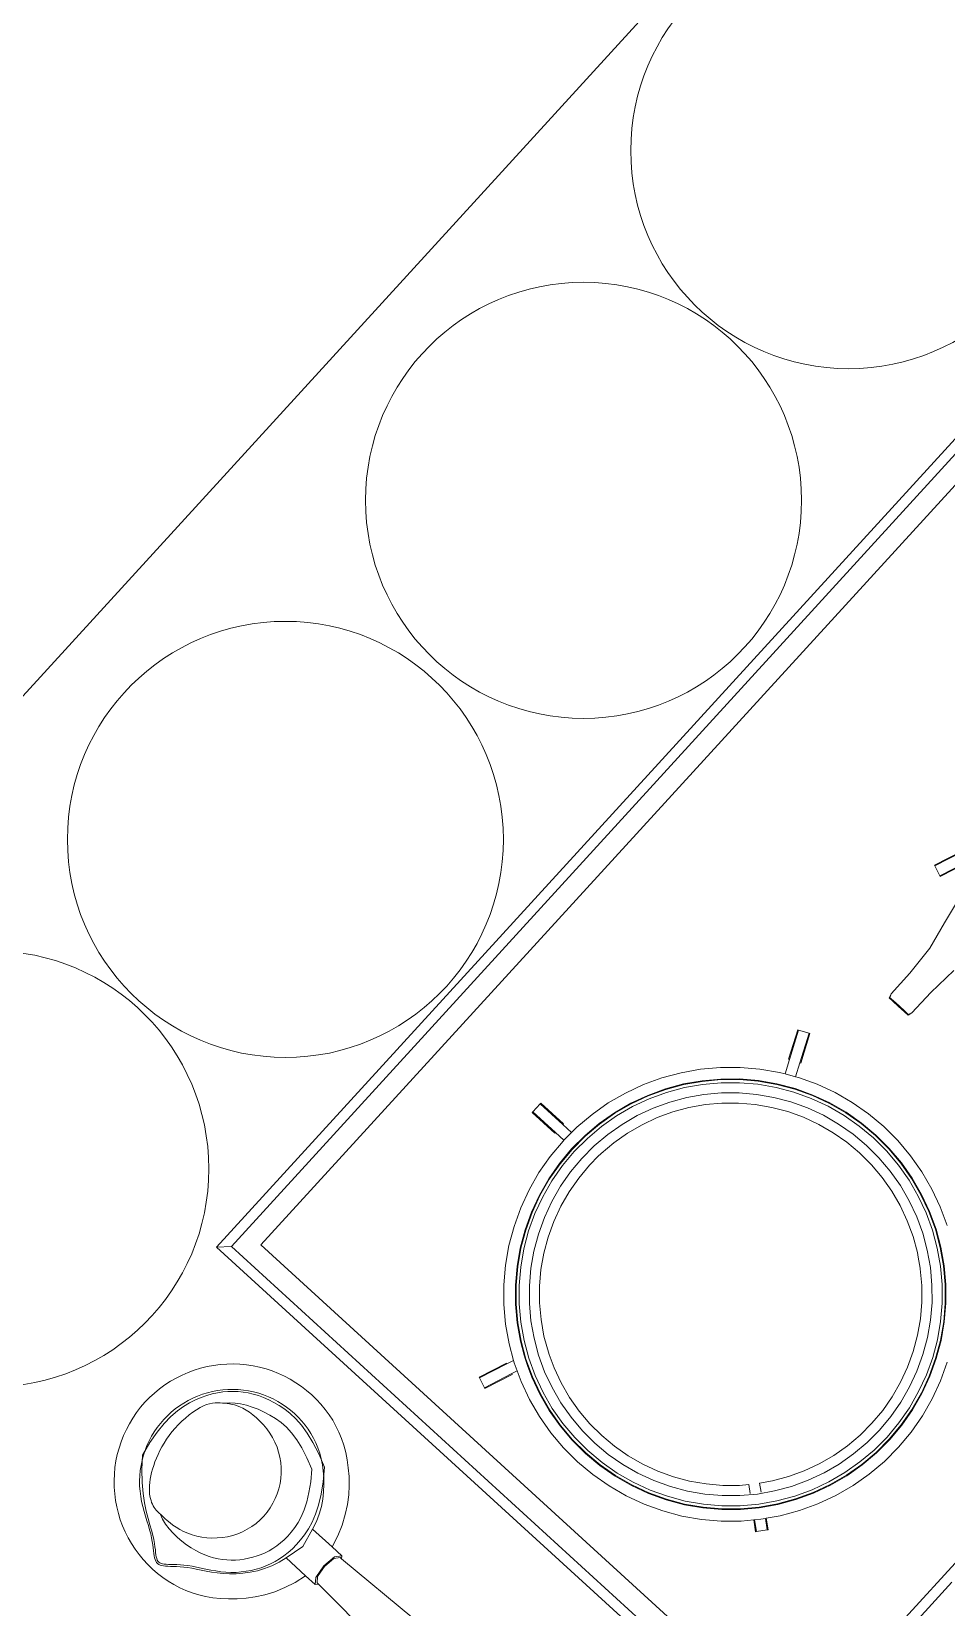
# Model space of a CAD drawing. Header units: metres. Extents: x 750 to 3116, y -341 to 1465.
# Drawn here: x 1589.113 to 1589.602, y 763.517 to 764.359 of the extents above; entities that cross this region are included whole.
import ezdxf

# ---------------------------------------------------------------- set-up
doc = ezdxf.new("R2010")
doc.units = ezdxf.units.M
doc.layers.add('Furniture', color=44, linetype='Continuous', lineweight=5)

# ---------------------------------------------------------------- blocks, each defined once
blk = doc.blocks.new('tea counter')
at = {"layer": 'Furniture'}
for p, q in [((11493481.11722, 4446056.61837), (11493481.24998, 4446056.61837)), ((11493481.24998, 4446056.61837), (11493481.24998, 4446056.20766)), ((11493480.95327, 4446056.6128), (11493481.2331, 4446056.6128)), ((11493481.23322, 4446056.22434), (11493481.2331, 4446056.6128)), ((11493481.24442, 4446056.6128), (11493481.24442, 4446056.21322)), ((11493481.06223, 4446056.54683), (11493481.07272, 4446056.54821)), ((11493481.07272, 4446056.54821), (11493481.08329, 4446056.54868)), ((11493481.08329, 4446056.54868), (11493481.09386, 4446056.54822)), ((11493481.09386, 4446056.54822), (11493481.10435, 4446056.54685)), ((11493481.10435, 4446056.54685), (11493481.11468, 4446056.54456)), ((11493481.03204, 4446056.53729), (11493481.04181, 4446056.54134)), ((11493481.04181, 4446056.54134), (11493481.0519, 4446056.54453)), ((11493481.04393, 4446056.53553), (11493481.05351, 4446056.53855)), ((11493481.0519, 4446056.54453), (11493481.06223, 4446056.54683)), ((11493481.05351, 4446056.53855), (11493481.06331, 4446056.54073)), ((11493481.0536, 4446056.53821), (11493481.06337, 4446056.54039)), ((11493481.05402, 4446056.53663), (11493481.06366, 4446056.53877)), ((11493481.06331, 4446056.54073), (11493481.07326, 4446056.54204)), ((11493481.06337, 4446056.54039), (11493481.07329, 4446056.5417)), ((11493481.06366, 4446056.53877), (11493481.07344, 4446056.54007)), ((11493481.07326, 4446056.54204), (11493481.08329, 4446056.54249)), ((11493481.07329, 4446056.5417), (11493481.08329, 4446056.54214)), ((11493481.07344, 4446056.54007), (11493481.0833, 4446056.5405)), ((11493481.08329, 4446056.54249), (11493481.09333, 4446056.54205)), ((11493481.08329, 4446056.54214), (11493481.0933, 4446056.54171)), ((11493481.0833, 4446056.5405), (11493481.09315, 4446056.54008)), ((11493481.09315, 4446056.54008), (11493481.10294, 4446056.53879)), ((11493481.0933, 4446056.54171), (11493481.10322, 4446056.5404)), ((11493481.09333, 4446056.54205), (11493481.10328, 4446056.54075)), ((11493481.10294, 4446056.53879), (11493481.11257, 4446056.53666)), ((11493481.10322, 4446056.5404), (11493481.11299, 4446056.53824)), ((11493481.10328, 4446056.54075), (11493481.11308, 4446056.53858)), ((11493481.11308, 4446056.53858), (11493481.12266, 4446056.53556)), ((11493481.11468, 4446056.54456), (11493481.12478, 4446056.54138)), ((11493481.12478, 4446056.54138), (11493481.13455, 4446056.53734)), ((11493481.02576, 4446056.52704), (11493481.03466, 4446056.53168)), ((11493481.02593, 4446056.52674), (11493481.03481, 4446056.53136)), ((11493481.03466, 4446056.53168), (11493481.04393, 4446056.53553)), ((11493481.03481, 4446056.53136), (11493481.04405, 4446056.5352)), ((11493481.0355, 4446056.52988), (11493481.04461, 4446056.53366)), ((11493481.04405, 4446056.5352), (11493481.0536, 4446056.53821)), ((11493481.04461, 4446056.53366), (11493481.05402, 4446056.53663)), ((11493481.04648, 4446056.52854), (11493481.05544, 4446056.53137)), ((11493481.05544, 4446056.53137), (11493481.0646, 4446056.53341)), ((11493481.0646, 4446056.53341), (11493481.07392, 4446056.53464)), ((11493481.07392, 4446056.53464), (11493481.0833, 4446056.53505)), ((11493481.0833, 4446056.53505), (11493481.09268, 4446056.53465)), ((11493481.09268, 4446056.53465), (11493481.10199, 4446056.53343)), ((11493481.10199, 4446056.53343), (11493481.11116, 4446056.5314)), ((11493481.11116, 4446056.5314), (11493481.12012, 4446056.52858)), ((11493481.11257, 4446056.53666), (11493481.12198, 4446056.5337)), ((11493481.11299, 4446056.53824), (11493481.12254, 4446056.53524)), ((11493481.12198, 4446056.5337), (11493481.1311, 4446056.52993)), ((11493481.12254, 4446056.53524), (11493481.13179, 4446056.53141)), ((11493481.12266, 4446056.53556), (11493481.13194, 4446056.53173)), ((11493481.13179, 4446056.53141), (11493481.14067, 4446056.52679)), ((11493481.13194, 4446056.53173), (11493481.14085, 4446056.52709)), ((11493481.13455, 4446056.53734), (11493481.14394, 4446056.53246)), ((11493481.14394, 4446056.53246), (11493481.15287, 4446056.52678)), ((11493481.00933, 4446056.51552), (11493481.01729, 4446056.52164)), ((11493481.01729, 4446056.52164), (11493481.02576, 4446056.52704)), ((11493481.01749, 4446056.52136), (11493481.02593, 4446056.52674)), ((11493481.02675, 4446056.52532), (11493481.01843, 4446056.52002)), ((11493481.02675, 4446056.52532), (11493481.0355, 4446056.52988)), ((11493481.02948, 4446056.5206), (11493481.03781, 4446056.52494)), ((11493481.03781, 4446056.52494), (11493481.04648, 4446056.52854)), ((11493481.04011, 4446056.52), (11493481.04835, 4446056.52342)), ((11493481.04835, 4446056.52342), (11493481.05685, 4446056.52611)), ((11493481.05685, 4446056.52611), (11493481.06555, 4446056.52804)), ((11493481.06555, 4446056.52804), (11493481.07439, 4446056.52921)), ((11493481.07439, 4446056.52921), (11493481.0833, 4446056.5296)), ((11493481.0833, 4446056.5296), (11493481.09221, 4446056.52922)), ((11493481.09221, 4446056.52922), (11493481.10105, 4446056.52806)), ((11493481.10105, 4446056.52806), (11493481.10976, 4446056.52613)), ((11493481.10976, 4446056.52613), (11493481.11826, 4446056.52345)), ((11493481.11826, 4446056.52345), (11493481.1265, 4446056.52005)), ((11493481.12012, 4446056.52858), (11493481.1288, 4446056.52499)), ((11493481.1288, 4446056.52499), (11493481.13713, 4446056.52065)), ((11493481.1311, 4446056.52993), (11493481.13986, 4446056.52538)), ((11493481.13986, 4446056.52538), (11493481.14818, 4446056.52008)), ((11493481.14067, 4446056.52679), (11493481.14912, 4446056.52142)), ((11493481.14085, 4446056.52709), (11493481.14932, 4446056.5217)), ((11493481.14932, 4446056.5217), (11493481.15729, 4446056.5156)), ((11493481.15287, 4446056.52678), (11493481.15887, 4446056.52218)), ((11493481.15887, 4446056.52218), (11493481.16268, 4446056.52703)), ((11493481.15887, 4446056.52218), (11493481.15924, 4446056.5219)), ((11493481.15924, 4446056.5219), (11493481.16305, 4446056.52674)), ((11493481.15924, 4446056.5219), (11493481.16127, 4446056.52034)), ((11493481.16305, 4446056.52674), (11493481.16268, 4446056.52703)), ((11493481.16305, 4446056.52674), (11493481.16766, 4446056.52311)), ((11493481.16766, 4446056.52311), (11493481.16372, 4446056.5181)), ((11493481.16801, 4446056.5228), (11493481.16406, 4446056.51779)), ((11493481.16766, 4446056.52311), (11493481.16802, 4446056.52282)), ((11493481.16766, 4446056.52311), (11493481.16801, 4446056.5228)), ((11493481.16801, 4446056.5228), (11493481.16802, 4446056.52282)), ((11493481.00193, 4446056.50874), (11493481.00933, 4446056.51552)), ((11493481.00218, 4446056.50849), (11493481.00955, 4446056.51526)), ((11493481.00333, 4446056.50734), (11493481.0106, 4446056.51401)), ((11493481.00955, 4446056.51526), (11493481.01749, 4446056.52136)), ((11493481.0106, 4446056.51401), (11493481.01843, 4446056.52002)), ((11493481.01411, 4446056.50983), (11493481.02156, 4446056.51555)), ((11493481.02156, 4446056.51555), (11493481.02948, 4446056.5206)), ((11493481.02469, 4446056.51109), (11493481.0322, 4446056.51588)), ((11493481.0322, 4446056.51588), (11493481.04011, 4446056.52)), ((11493481.1265, 4446056.52005), (11493481.13441, 4446056.51593)), ((11493481.13441, 4446056.51593), (11493481.14193, 4446056.51115)), ((11493481.13713, 4446056.52065), (11493481.14506, 4446056.51561)), ((11493481.14506, 4446056.51561), (11493481.15251, 4446056.5099)), ((11493481.14818, 4446056.52008), (11493481.15601, 4446056.51408)), ((11493481.14912, 4446056.52142), (11493481.15706, 4446056.51533)), ((11493481.15601, 4446056.51408), (11493481.16329, 4446056.50741)), ((11493481.15706, 4446056.51533), (11493481.16445, 4446056.50857)), ((11493481.15729, 4446056.5156), (11493481.16469, 4446056.50882)), ((11493481.16127, 4446056.52034), (11493481.16372, 4446056.5181)), ((11493481.16372, 4446056.5181), (11493481.16406, 4446056.51779)), ((11493481.16406, 4446056.51779), (11493481.16907, 4446056.5132)), ((11493481.16907, 4446056.5132), (11493481.17622, 4446056.5054)), ((11493480.99515, 4446056.50133), (11493481.00193, 4446056.50874)), ((11493480.99542, 4446056.50111), (11493481.00218, 4446056.50849)), ((11493481.00333, 4446056.50734), (11493480.99667, 4446056.50006)), ((11493481.00719, 4446056.50348), (11493481.01411, 4446056.50983)), ((11493481.01104, 4446056.49963), (11493481.01762, 4446056.50566)), ((11493481.01762, 4446056.50566), (11493481.02469, 4446056.51109)), ((11493481.14193, 4446056.51115), (11493481.14745, 4446056.50692)), ((11493481.14745, 4446056.50692), (11493481.15039, 4446056.51066)), ((11493481.15485, 4446056.50683), (11493481.1519, 4446056.50308)), ((11493481.15251, 4446056.5099), (11493481.15944, 4446056.50356)), ((11493481.16329, 4446056.50741), (11493481.16996, 4446056.50014)), ((11493481.16445, 4446056.50857), (11493481.17121, 4446056.50119)), ((11493481.16469, 4446056.50882), (11493481.17148, 4446056.50142)), ((11493481.17622, 4446056.5054), (11493481.18267, 4446056.49701)), ((11493480.98904, 4446056.49336), (11493480.99515, 4446056.50133)), ((11493480.98933, 4446056.49316), (11493480.99542, 4446056.50111)), ((11493480.99067, 4446056.49223), (11493480.99667, 4446056.50006)), ((11493480.99513, 4446056.4891), (11493481.00085, 4446056.49656)), ((11493481.00085, 4446056.49656), (11493481.00719, 4446056.50348)), ((11493481.00502, 4446056.49305), (11493481.01104, 4446056.49963)), ((11493481.1519, 4446056.50308), (11493481.15559, 4446056.4997)), ((11493481.15559, 4446056.4997), (11493481.16161, 4446056.49313)), ((11493481.15944, 4446056.50356), (11493481.16579, 4446056.49664)), ((11493481.16579, 4446056.49664), (11493481.17151, 4446056.48919)), ((11493481.16996, 4446056.50014), (11493481.17597, 4446056.49232)), ((11493481.17121, 4446056.50119), (11493481.17731, 4446056.49325)), ((11493481.17148, 4446056.50142), (11493481.17759, 4446056.49345)), ((11493481.18267, 4446056.49701), (11493481.18836, 4446056.48809)), ((11493480.9734, 4446056.4786), (11493480.97829, 4446056.48799)), ((11493480.98365, 4446056.48489), (11493480.98904, 4446056.49336)), ((11493480.98395, 4446056.48472), (11493480.98933, 4446056.49316)), ((11493480.98537, 4446056.4839), (11493480.99067, 4446056.49223)), ((11493480.99009, 4446056.48118), (11493480.99513, 4446056.4891)), ((11493480.9996, 4446056.48598), (11493481.00116, 4446056.48802)), ((11493481.00116, 4446056.48802), (11493481.00476, 4446056.49271)), ((11493481.00476, 4446056.49271), (11493481.00502, 4446056.49305)), ((11493481.16161, 4446056.49313), (11493481.16704, 4446056.48606)), ((11493481.17151, 4446056.48919), (11493481.17656, 4446056.48127)), ((11493481.17597, 4446056.49232), (11493481.18128, 4446056.484)), ((11493481.17731, 4446056.49325), (11493481.18269, 4446056.48481)), ((11493481.17759, 4446056.49345), (11493481.18299, 4446056.48499)), ((11493481.18836, 4446056.48809), (11493481.19325, 4446056.47871)), ((11493480.97902, 4446056.47598), (11493480.98365, 4446056.48489)), ((11493480.97933, 4446056.47584), (11493480.98395, 4446056.48472)), ((11493480.98082, 4446056.47515), (11493480.98537, 4446056.4839)), ((11493480.98576, 4446056.47285), (11493480.99009, 4446056.48118)), ((11493480.99481, 4446056.47845), (11493480.9996, 4446056.48598)), ((11493481.16704, 4446056.48606), (11493481.17184, 4446056.47854)), ((11493481.17656, 4446056.48127), (11493481.1809, 4446056.47294)), ((11493481.18128, 4446056.484), (11493481.18584, 4446056.47525)), ((11493481.18269, 4446056.48481), (11493481.18732, 4446056.47594)), ((11493481.18299, 4446056.48499), (11493481.18763, 4446056.47608)), ((11493480.96936, 4446056.46882), (11493480.9734, 4446056.4786)), ((11493480.97518, 4446056.46671), (11493480.97902, 4446056.47598)), ((11493480.97551, 4446056.46659), (11493480.97933, 4446056.47584)), ((11493480.97704, 4446056.46603), (11493480.98082, 4446056.47515)), ((11493480.98217, 4446056.46417), (11493480.98576, 4446056.47285)), ((11493480.9907, 4446056.47054), (11493480.99481, 4446056.47845)), ((11493481.17184, 4446056.47854), (11493481.17596, 4446056.47063)), ((11493481.1809, 4446056.47294), (11493481.1845, 4446056.46426)), ((11493481.18584, 4446056.47525), (11493481.18962, 4446056.46613)), ((11493481.18732, 4446056.47594), (11493481.19115, 4446056.46669)), ((11493481.18763, 4446056.47608), (11493481.19148, 4446056.46681)), ((11493481.19325, 4446056.47871), (11493481.1973, 4446056.46893)), ((11493480.96618, 4446056.45873), (11493480.96936, 4446056.46882)), ((11493480.97217, 4446056.45713), (11493480.97518, 4446056.46671)), ((11493480.9725, 4446056.45704), (11493480.97551, 4446056.46659)), ((11493480.97408, 4446056.45662), (11493480.97704, 4446056.46603)), ((11493480.97935, 4446056.45521), (11493480.98217, 4446056.46417)), ((11493480.98729, 4446056.4623), (11493480.9907, 4446056.47054)), ((11493481.17596, 4446056.47063), (11493481.17938, 4446056.4624)), ((11493481.1845, 4446056.46426), (11493481.18733, 4446056.45531)), ((11493481.18962, 4446056.46613), (11493481.19259, 4446056.45672)), ((11493481.19115, 4446056.46669), (11493481.19417, 4446056.45715)), ((11493481.19148, 4446056.46681), (11493481.1945, 4446056.45724)), ((11493481.1973, 4446056.46893), (11493481.20049, 4446056.45884)), ((11493480.9639, 4446056.4484), (11493480.96618, 4446056.45873)), ((11493480.97, 4446056.44733), (11493480.97217, 4446056.45713)), ((11493480.97034, 4446056.44727), (11493480.9725, 4446056.45704)), ((11493480.97195, 4446056.44698), (11493480.97408, 4446056.45662)), ((11493480.97732, 4446056.44604), (11493480.97935, 4446056.45521)), ((11493480.98461, 4446056.4538), (11493480.98729, 4446056.4623)), ((11493481.17938, 4446056.4624), (11493481.18206, 4446056.4539)), ((11493481.18733, 4446056.45531), (11493481.18936, 4446056.44614)), ((11493481.19259, 4446056.45672), (11493481.19473, 4446056.44709)), ((11493481.19417, 4446056.45715), (11493481.19634, 4446056.44737)), ((11493481.1945, 4446056.45724), (11493481.19668, 4446056.44744)), ((11493481.20049, 4446056.45884), (11493481.20278, 4446056.44851)), ((11493480.96252, 4446056.43791), (11493480.9639, 4446056.4484)), ((11493480.96869, 4446056.43737), (11493480.97, 4446056.44733)), ((11493480.96904, 4446056.43734), (11493480.97034, 4446056.44727)), ((11493480.97067, 4446056.4372), (11493480.97195, 4446056.44698)), ((11493480.9761, 4446056.43673), (11493480.97732, 4446056.44604)), ((11493480.98269, 4446056.44509), (11493480.98461, 4446056.4538)), ((11493481.18206, 4446056.4539), (11493481.18399, 4446056.44519)), ((11493481.18936, 4446056.44614), (11493481.19059, 4446056.43683)), ((11493481.19473, 4446056.44709), (11493481.19602, 4446056.43731)), ((11493481.19634, 4446056.44737), (11493481.19765, 4446056.43745)), ((11493481.19668, 4446056.44744), (11493481.198, 4446056.43748)), ((11493481.20278, 4446056.44851), (11493481.20417, 4446056.43802)), ((11493480.96207, 4446056.42734), (11493480.96252, 4446056.43791)), ((11493480.98153, 4446056.43625), (11493480.98269, 4446056.44509)), ((11493481.18399, 4446056.44519), (11493481.18516, 4446056.43635)), ((11493481.19765, 4446056.43745), (11493481.19809, 4446056.42745)), ((11493481.198, 4446056.43748), (11493481.19844, 4446056.42745)), ((11493481.20417, 4446056.43802), (11493481.20463, 4446056.42745)), ((11493480.96826, 4446056.42734), (11493480.96869, 4446056.43737)), ((11493480.96861, 4446056.42734), (11493480.96904, 4446056.43734)), ((11493480.97024, 4446056.42734), (11493480.97067, 4446056.4372)), ((11493480.97569, 4446056.42734), (11493480.9761, 4446056.43673)), ((11493480.98114, 4446056.42735), (11493480.98153, 4446056.43625)), ((11493481.18516, 4446056.43635), (11493481.18556, 4446056.42744)), ((11493481.19059, 4446056.43683), (11493481.19101, 4446056.42745)), ((11493481.19602, 4446056.43731), (11493481.19646, 4446056.42745)), ((11493480.96253, 4446056.41677), (11493480.96207, 4446056.42734)), ((11493480.9687, 4446056.41731), (11493480.96826, 4446056.42734)), ((11493480.96905, 4446056.41734), (11493480.96861, 4446056.42734)), ((11493480.97068, 4446056.41748), (11493480.97024, 4446056.42734)), ((11493480.97611, 4446056.41796), (11493480.97569, 4446056.42734)), ((11493480.98154, 4446056.41844), (11493480.98114, 4446056.42735)), ((11493481.18556, 4446056.42744), (11493481.18517, 4446056.41854)), ((11493481.19101, 4446056.42745), (11493481.1906, 4446056.41806)), ((11493481.19646, 4446056.42745), (11493481.19603, 4446056.41759)), ((11493481.19809, 4446056.42745), (11493481.19766, 4446056.41745)), ((11493481.19844, 4446056.42745), (11493481.19801, 4446056.41742)), ((11493481.20463, 4446056.42745), (11493481.20418, 4446056.41688)), ((11493480.96392, 4446056.40628), (11493480.96253, 4446056.41677)), ((11493480.97002, 4446056.40735), (11493480.9687, 4446056.41731)), ((11493480.97036, 4446056.40742), (11493480.96905, 4446056.41734)), ((11493480.97197, 4446056.4077), (11493480.97068, 4446056.41748)), ((11493480.97734, 4446056.40865), (11493480.97611, 4446056.41796)), ((11493480.98271, 4446056.4096), (11493480.98154, 4446056.41844)), ((11493481.18517, 4446056.41854), (11493481.18401, 4446056.4097)), ((11493481.1906, 4446056.41806), (11493481.18938, 4446056.40875)), ((11493481.19603, 4446056.41759), (11493481.19475, 4446056.40781)), ((11493481.19766, 4446056.41745), (11493481.19636, 4446056.40752)), ((11493481.19801, 4446056.41742), (11493481.1967, 4446056.40746)), ((11493481.20418, 4446056.41688), (11493481.2028, 4446056.40639)), ((11493481.3279, 4446056.36926), (11493481.32554, 4446056.41945)), ((11493481.34626, 4446056.36923), (11493481.34856, 4446056.41937)), ((11493480.96621, 4446056.39595), (11493480.96392, 4446056.40628)), ((11493480.9722, 4446056.39755), (11493480.97002, 4446056.40735)), ((11493480.97253, 4446056.39764), (11493480.97036, 4446056.40742)), ((11493480.97411, 4446056.39807), (11493480.97197, 4446056.4077)), ((11493480.97938, 4446056.39948), (11493480.97734, 4446056.40865)), ((11493480.98464, 4446056.40089), (11493480.98271, 4446056.4096)), ((11493481.18401, 4446056.4097), (11493481.18209, 4446056.40099)), ((11493481.18938, 4446056.40875), (11493481.18735, 4446056.39958)), ((11493481.19475, 4446056.40781), (11493481.19262, 4446056.39817)), ((11493481.19636, 4446056.40752), (11493481.1942, 4446056.39775)), ((11493481.1967, 4446056.40746), (11493481.19453, 4446056.39766)), ((11493481.2028, 4446056.40639), (11493481.20052, 4446056.39606)), ((11493480.89225, 4446056.39758), (11493480.87518, 4446056.39873)), ((11493480.90715, 4446056.39751), (11493480.89225, 4446056.39758)), ((11493480.90715, 4446056.39751), (11493480.90931, 4446056.39676)), ((11493480.90901, 4446056.39659), (11493480.90715, 4446056.39751)), ((11493480.90893, 4446056.39407), (11493480.90901, 4446056.39659)), ((11493480.90906, 4446056.3957), (11493480.90901, 4446056.39659)), ((11493480.9091, 4446056.39548), (11493480.90906, 4446056.3957)), ((11493480.90913, 4446056.39567), (11493480.90906, 4446056.3957)), ((11493480.90907, 4446056.3955), (11493480.9091, 4446056.39548)), ((11493480.9091, 4446056.39548), (11493480.90913, 4446056.39567)), ((11493480.9091, 4446056.39548), (11493480.90911, 4446056.39519)), ((11493480.90931, 4446056.39676), (11493480.90939, 4446056.39425)), ((11493480.9694, 4446056.38586), (11493480.96621, 4446056.39595)), ((11493480.97522, 4446056.38798), (11493480.9722, 4446056.39755)), ((11493480.97555, 4446056.3881), (11493480.97253, 4446056.39764)), ((11493480.97708, 4446056.38866), (11493480.97411, 4446056.39807)), ((11493480.9822, 4446056.39053), (11493480.97938, 4446056.39948)), ((11493480.98732, 4446056.39239), (11493480.98464, 4446056.40089)), ((11493481.18209, 4446056.40099), (11493481.17941, 4446056.39248)), ((11493481.18735, 4446056.39958), (11493481.18453, 4446056.39062)), ((11493481.19262, 4446056.39817), (11493481.18966, 4446056.38876)), ((11493481.1942, 4446056.39775), (11493481.19119, 4446056.3882)), ((11493481.19453, 4446056.39766), (11493481.19152, 4446056.38808)), ((11493481.20052, 4446056.39606), (11493481.19734, 4446056.38597)), ((11493480.9089, 4446056.38997), (11493480.90893, 4446056.39407)), ((11493480.90893, 4446056.38588), (11493480.9089, 4446056.38997)), ((11493480.90911, 4446056.39519), (11493480.9091, 4446056.39492)), ((11493480.9091, 4446056.39492), (11493480.90918, 4446056.3933)), ((11493480.90921, 4446056.38997), (11493480.90917, 4446056.38664)), ((11493480.90918, 4446056.3933), (11493480.90921, 4446056.38997)), ((11493480.90939, 4446056.39425), (11493480.90942, 4446056.38997)), ((11493480.90942, 4446056.38997), (11493480.90939, 4446056.3857)), ((11493480.97907, 4446056.3787), (11493480.97522, 4446056.38798)), ((11493480.97938, 4446056.37885), (11493480.97555, 4446056.3881)), ((11493480.98086, 4446056.37954), (11493480.97708, 4446056.38866)), ((11493480.9858, 4446056.38185), (11493480.9822, 4446056.39053)), ((11493480.99074, 4446056.38416), (11493480.98732, 4446056.39239)), ((11493481.17941, 4446056.39248), (11493481.176, 4446056.38425)), ((11493481.18453, 4446056.39062), (11493481.18094, 4446056.38194)), ((11493481.18966, 4446056.38876), (11493481.18588, 4446056.37964)), ((11493481.19119, 4446056.3882), (11493481.18737, 4446056.37895)), ((11493481.19152, 4446056.38808), (11493481.18768, 4446056.37881)), ((11493480.87518, 4446056.38121), (11493480.85983, 4446056.37779)), ((11493480.89225, 4446056.38237), (11493480.87518, 4446056.38121)), ((11493480.90715, 4446056.38244), (11493480.89225, 4446056.38237)), ((11493480.90715, 4446056.38244), (11493480.90901, 4446056.38336)), ((11493480.90931, 4446056.38319), (11493480.90715, 4446056.38244)), ((11493480.90901, 4446056.38336), (11493480.90893, 4446056.38588)), ((11493480.90911, 4446056.38426), (11493480.90901, 4446056.38336)), ((11493480.90913, 4446056.38444), (11493480.90911, 4446056.38426)), ((11493480.90911, 4446056.38426), (11493480.9092, 4446056.38429)), ((11493480.90914, 4446056.385), (11493480.90913, 4446056.38444)), ((11493480.90917, 4446056.38664), (11493480.90914, 4446056.385)), ((11493480.9092, 4446056.38429), (11493480.90914, 4446056.385)), ((11493480.90939, 4446056.3857), (11493480.90931, 4446056.38319)), ((11493480.97345, 4446056.37608), (11493480.9694, 4446056.38586)), ((11493480.98371, 4446056.3698), (11493480.97907, 4446056.3787)), ((11493480.98401, 4446056.36998), (11493480.97938, 4446056.37885)), ((11493480.98542, 4446056.37079), (11493480.98086, 4446056.37954)), ((11493480.99014, 4446056.37352), (11493480.9858, 4446056.38185)), ((11493480.99143, 4446056.38283), (11493480.99074, 4446056.38416)), ((11493480.99415, 4446056.37762), (11493480.99143, 4446056.38283)), ((11493481.176, 4446056.38425), (11493481.1725, 4446056.3775)), ((11493481.18094, 4446056.38194), (11493481.17661, 4446056.37361)), ((11493481.18588, 4446056.37964), (11493481.18133, 4446056.37089)), ((11493481.18737, 4446056.37895), (11493481.18275, 4446056.37007)), ((11493481.18768, 4446056.37881), (11493481.18469, 4446056.37297)), ((11493481.19734, 4446056.38597), (11493481.1933, 4446056.37619)), ((11493480.85983, 4446056.37779), (11493480.8405, 4446056.37394)), ((11493480.95204, 4446056.36472), (11493480.96689, 4446056.37173)), ((11493480.95222, 4446056.36429), (11493480.96709, 4446056.37132)), ((11493480.96709, 4446056.37132), (11493480.96689, 4446056.37173)), ((11493480.96709, 4446056.37132), (11493480.97419, 4446056.37468)), ((11493480.97419, 4446056.37468), (11493480.97345, 4446056.37608)), ((11493480.9769, 4446056.36947), (11493480.97419, 4446056.37468)), ((11493480.99073, 4446056.36247), (11493480.98542, 4446056.37079)), ((11493480.99519, 4446056.3656), (11493480.99014, 4446056.37352)), ((11493480.99486, 4446056.37625), (11493480.99415, 4446056.37762)), ((11493480.99966, 4446056.36873), (11493480.99486, 4446056.37625)), ((11493481.1725, 4446056.3775), (11493481.1671, 4446056.36881)), ((11493481.17661, 4446056.37361), (11493481.17157, 4446056.36569)), ((11493481.18133, 4446056.37089), (11493481.17603, 4446056.36256)), ((11493481.18275, 4446056.37007), (11493481.17737, 4446056.36163)), ((11493481.18469, 4446056.37297), (11493481.18305, 4446056.3699)), ((11493481.18469, 4446056.37297), (11493481.18465, 4446056.37299)), ((11493481.1905, 4446056.37081), (11493481.18841, 4446056.3668)), ((11493481.1933, 4446056.37619), (11493481.1905, 4446056.37081)), ((11493481.1905, 4446056.37081), (11493481.19353, 4446056.36969)), ((11493481.19353, 4446056.36969), (11493481.19369, 4446056.37012)), ((11493481.19369, 4446056.37012), (11493481.20908, 4446056.3644)), ((11493480.82756, 4446056.36482), (11493480.84295, 4446056.3591)), ((11493480.82772, 4446056.36526), (11493480.84311, 4446056.35954)), ((11493480.95204, 4446056.36472), (11493480.95202, 4446056.36471)), ((11493480.95202, 4446056.36471), (11493480.95222, 4446056.36429)), ((11493480.95222, 4446056.36429), (11493480.95204, 4446056.36472)), ((11493480.95473, 4446056.35898), (11493480.95222, 4446056.36429)), ((11493480.96957, 4446056.366), (11493480.95473, 4446056.35898)), ((11493480.96977, 4446056.36558), (11493480.95492, 4446056.35856)), ((11493480.9769, 4446056.36947), (11493480.96957, 4446056.366)), ((11493480.96957, 4446056.366), (11493480.96977, 4446056.36558)), ((11493480.97834, 4446056.3667), (11493480.9769, 4446056.36947)), ((11493480.98403, 4446056.35778), (11493480.97834, 4446056.3667)), ((11493480.98911, 4446056.36134), (11493480.98371, 4446056.3698)), ((11493480.98939, 4446056.36154), (11493480.98401, 4446056.36998)), ((11493480.99674, 4446056.35465), (11493480.99073, 4446056.36247)), ((11493481.00091, 4446056.35815), (11493480.99519, 4446056.3656)), ((11493481.00509, 4446056.36166), (11493480.99966, 4446056.36873)), ((11493481.01111, 4446056.35509), (11493481.00509, 4446056.36166)), ((11493481.16168, 4446056.36174), (11493481.15566, 4446056.35516)), ((11493481.1671, 4446056.36881), (11493481.16168, 4446056.36174)), ((11493481.17157, 4446056.36569), (11493481.16585, 4446056.35823)), ((11493481.17603, 4446056.36256), (11493481.17003, 4446056.35473)), ((11493481.18176, 4446056.3678), (11493481.17766, 4446056.36143)), ((11493481.18176, 4446056.3678), (11493481.18172, 4446056.36781)), ((11493481.18305, 4446056.3699), (11493481.18176, 4446056.3678)), ((11493481.18765, 4446056.36561), (11493481.18273, 4446056.35788)), ((11493481.18841, 4446056.3668), (11493481.18765, 4446056.36561)), ((11493481.19146, 4446056.36419), (11493481.18765, 4446056.36561)), ((11493481.19146, 4446056.36419), (11493481.1913, 4446056.36376)), ((11493481.20669, 4446056.35804), (11493481.1913, 4446056.36376)), ((11493481.20687, 4446056.35847), (11493481.19146, 4446056.36419)), ((11493481.19353, 4446056.36969), (11493481.20892, 4446056.36397)), ((11493481.20892, 4446056.36397), (11493481.20687, 4446056.35847)), ((11493481.20892, 4446056.36397), (11493481.20908, 4446056.3644)), ((11493481.3266, 4446056.36118), (11493481.32661, 4446056.36825)), ((11493481.3279, 4446056.36926), (11493481.32661, 4446056.36825)), ((11493481.32661, 4446056.36825), (11493481.32967, 4446056.36582)), ((11493481.32795, 4446056.36828), (11493481.3279, 4446056.36926)), ((11493481.32795, 4446056.36828), (11493481.33062, 4446056.36616)), ((11493481.32967, 4446056.36582), (11493481.33707, 4446056.36481)), ((11493481.33062, 4446056.36616), (11493481.33708, 4446056.36527)), ((11493481.33707, 4446056.36481), (11493481.34448, 4446056.3658)), ((11493481.33708, 4446056.36527), (11493481.34354, 4446056.36612)), ((11493481.34354, 4446056.36612), (11493481.34621, 4446056.36822)), ((11493481.34448, 4446056.3658), (11493481.34755, 4446056.36821)), ((11493481.34621, 4446056.36822), (11493481.34626, 4446056.36923)), ((11493481.34755, 4446056.36821), (11493481.34626, 4446056.36923)), ((11493481.34754, 4446056.36117), (11493481.34755, 4446056.36821)), ((11493480.84072, 4446056.35318), (11493480.82533, 4446056.3589)), ((11493480.8409, 4446056.3536), (11493480.82549, 4446056.35933)), ((11493480.8409, 4446056.3536), (11493480.84072, 4446056.35318)), ((11493480.8409, 4446056.3536), (11493480.84074, 4446056.35317)), ((11493480.84295, 4446056.3591), (11493480.8409, 4446056.3536)), ((11493480.84295, 4446056.3591), (11493480.84311, 4446056.35954)), ((11493480.95473, 4446056.35898), (11493480.95492, 4446056.35856)), ((11493480.99048, 4446056.34939), (11493480.98403, 4446056.35778)), ((11493480.99522, 4446056.35337), (11493480.98911, 4446056.36134)), ((11493480.99549, 4446056.3536), (11493480.98939, 4446056.36154)), ((11493481.00201, 4446056.34597), (11493480.99522, 4446056.35337)), ((11493481.00225, 4446056.34622), (11493480.99549, 4446056.3536)), ((11493481.00341, 4446056.34738), (11493480.99674, 4446056.35465)), ((11493481.00726, 4446056.35123), (11493481.00091, 4446056.35815)), ((11493481.01769, 4446056.34907), (11493481.01111, 4446056.35509)), ((11493481.15566, 4446056.35516), (11493481.14908, 4446056.34913)), ((11493481.16585, 4446056.35823), (11493481.15951, 4446056.35131)), ((11493481.17003, 4446056.35473), (11493481.16337, 4446056.34745)), ((11493481.17128, 4446056.35368), (11493481.16452, 4446056.3463)), ((11493481.17155, 4446056.35346), (11493481.16477, 4446056.34605)), ((11493481.17737, 4446056.36163), (11493481.17128, 4446056.35368)), ((11493481.17766, 4446056.36143), (11493481.17155, 4446056.35346)), ((11493481.18273, 4446056.35788), (11493481.1763, 4446056.34948)), ((11493481.20687, 4446056.35847), (11493481.20669, 4446056.35804)), ((11493481.20669, 4446056.35804), (11493481.20671, 4446056.35803)), ((11493481.20671, 4446056.35803), (11493481.20687, 4446056.35847)), ((11493481.32658, 4446056.34711), (11493481.3266, 4446056.36118)), ((11493481.34752, 4446056.3471), (11493481.34754, 4446056.36117)), ((11493480.84072, 4446056.35318), (11493480.84074, 4446056.35317)), ((11493480.99763, 4446056.34159), (11493480.99048, 4446056.34939)), ((11493481.00941, 4446056.33919), (11493481.00201, 4446056.34597)), ((11493481.00964, 4446056.33946), (11493481.00225, 4446056.34622)), ((11493481.01069, 4446056.34071), (11493481.00341, 4446056.34738)), ((11493481.01419, 4446056.34489), (11493481.00726, 4446056.35123)), ((11493481.02164, 4446056.33918), (11493481.01419, 4446056.34489)), ((11493481.02477, 4446056.34364), (11493481.01769, 4446056.34907)), ((11493481.14908, 4446056.34913), (11493481.14201, 4446056.3437)), ((11493481.15259, 4446056.34496), (11493481.14514, 4446056.33924)), ((11493481.15951, 4446056.35131), (11493481.15259, 4446056.34496)), ((11493481.16337, 4446056.34745), (11493481.1561, 4446056.34078)), ((11493481.16452, 4446056.3463), (11493481.15715, 4446056.33953)), ((11493481.16477, 4446056.34605), (11493481.15737, 4446056.33927)), ((11493481.1763, 4446056.34948), (11493481.16915, 4446056.34168)), ((11493481.33704, 4446056.34949), (11493481.32658, 4446056.34711)), ((11493481.34752, 4446056.3471), (11493481.33704, 4446056.34949)), ((11493481.00544, 4446056.33445), (11493480.99763, 4446056.34159)), ((11493481.01738, 4446056.33309), (11493481.00941, 4446056.33919)), ((11493481.01758, 4446056.33337), (11493481.00964, 4446056.33946)), ((11493481.01852, 4446056.33471), (11493481.01069, 4446056.34071)), ((11493481.02957, 4446056.33414), (11493481.02164, 4446056.33918)), ((11493481.03229, 4446056.33886), (11493481.02477, 4446056.34364)), ((11493481.0402, 4446056.33474), (11493481.03229, 4446056.33886)), ((11493481.1345, 4446056.33891), (11493481.12659, 4446056.33479)), ((11493481.14201, 4446056.3437), (11493481.1345, 4446056.33891)), ((11493481.14514, 4446056.33924), (11493481.13722, 4446056.33419)), ((11493481.1561, 4446056.34078), (11493481.14827, 4446056.33477)), ((11493481.15715, 4446056.33953), (11493481.14921, 4446056.33343)), ((11493481.15737, 4446056.33927), (11493481.14941, 4446056.33315)), ((11493481.16915, 4446056.34168), (11493481.16135, 4446056.33452)), ((11493481.01383, 4446056.32801), (11493481.00544, 4446056.33445)), ((11493481.02276, 4446056.32233), (11493481.01383, 4446056.32801)), ((11493481.02585, 4446056.3277), (11493481.01738, 4446056.33309)), ((11493481.02603, 4446056.328), (11493481.01758, 4446056.33337)), ((11493481.02684, 4446056.32941), (11493481.01852, 4446056.33471)), ((11493481.03491, 4446056.32338), (11493481.02603, 4446056.328)), ((11493481.0356, 4446056.32486), (11493481.02684, 4446056.32941)), ((11493481.0379, 4446056.3298), (11493481.02957, 4446056.33414)), ((11493481.04658, 4446056.32621), (11493481.0379, 4446056.3298)), ((11493481.04844, 4446056.33134), (11493481.0402, 4446056.33474)), ((11493481.05695, 4446056.32866), (11493481.04844, 4446056.33134)), ((11493481.06565, 4446056.32673), (11493481.05695, 4446056.32866)), ((11493481.10985, 4446056.32868), (11493481.10115, 4446056.32675)), ((11493481.11835, 4446056.33137), (11493481.10985, 4446056.32868)), ((11493481.12659, 4446056.33479), (11493481.11835, 4446056.33137)), ((11493481.12889, 4446056.32985), (11493481.12022, 4446056.32625)), ((11493481.13722, 4446056.33419), (11493481.12889, 4446056.32985)), ((11493481.13995, 4446056.32947), (11493481.1312, 4446056.32491)), ((11493481.14077, 4446056.32805), (11493481.13189, 4446056.32343)), ((11493481.14827, 4446056.33477), (11493481.13995, 4446056.32947)), ((11493481.14921, 4446056.33343), (11493481.14077, 4446056.32805)), ((11493481.14941, 4446056.33315), (11493481.14094, 4446056.32775)), ((11493481.15296, 4446056.32808), (11493481.14404, 4446056.32239)), ((11493481.16135, 4446056.33452), (11493481.15296, 4446056.32808)), ((11493481.03215, 4446056.31745), (11493481.02276, 4446056.32233)), ((11493481.03476, 4446056.32306), (11493481.02585, 4446056.3277)), ((11493481.04404, 4446056.31923), (11493481.03476, 4446056.32306)), ((11493481.04416, 4446056.31955), (11493481.03491, 4446056.32338)), ((11493481.04472, 4446056.32109), (11493481.0356, 4446056.32486)), ((11493481.05371, 4446056.31655), (11493481.04416, 4446056.31955)), ((11493481.05413, 4446056.31813), (11493481.04472, 4446056.32109)), ((11493481.05554, 4446056.32339), (11493481.04658, 4446056.32621)), ((11493481.06471, 4446056.32136), (11493481.05554, 4446056.32339)), ((11493481.07402, 4446056.32014), (11493481.06471, 4446056.32136)), ((11493481.07449, 4446056.32557), (11493481.06565, 4446056.32673)), ((11493481.0834, 4446056.31974), (11493481.07402, 4446056.32014)), ((11493481.0769, 4446056.32547), (11493481.07449, 4446056.32557)), ((11493481.08277, 4446056.32522), (11493481.0769, 4446056.32547)), ((11493481.0834, 4446056.32519), (11493481.08277, 4446056.32522)), ((11493481.09231, 4446056.32558), (11493481.0834, 4446056.32519)), ((11493481.09278, 4446056.32015), (11493481.0834, 4446056.31974)), ((11493481.10115, 4446056.32675), (11493481.09231, 4446056.32558)), ((11493481.1021, 4446056.32138), (11493481.09278, 4446056.32015)), ((11493481.11126, 4446056.32342), (11493481.1021, 4446056.32138)), ((11493481.12022, 4446056.32625), (11493481.11126, 4446056.32342)), ((11493481.12209, 4446056.32113), (11493481.11268, 4446056.31816)), ((11493481.12265, 4446056.31959), (11493481.1131, 4446056.31658)), ((11493481.1312, 4446056.32491), (11493481.12209, 4446056.32113)), ((11493481.13189, 4446056.32343), (11493481.12265, 4446056.31959)), ((11493481.13204, 4446056.32311), (11493481.12277, 4446056.31926)), ((11493481.14094, 4446056.32775), (11493481.13204, 4446056.32311)), ((11493481.14404, 4446056.32239), (11493481.13466, 4446056.3175)), ((11493481.04192, 4446056.3134), (11493481.03215, 4446056.31745)), ((11493481.05202, 4446056.31023), (11493481.04192, 4446056.3134)), ((11493481.05362, 4446056.31621), (11493481.04404, 4446056.31923)), ((11493481.06342, 4446056.31404), (11493481.05362, 4446056.31621)), ((11493481.06348, 4446056.31439), (11493481.05371, 4446056.31655)), ((11493481.06376, 4446056.316), (11493481.05413, 4446056.31813)), ((11493481.07337, 4446056.31274), (11493481.06342, 4446056.31404)), ((11493481.0734, 4446056.31308), (11493481.06348, 4446056.31439)), ((11493481.07355, 4446056.31471), (11493481.06376, 4446056.316)), ((11493481.08341, 4446056.3123), (11493481.07337, 4446056.31274)), ((11493481.08341, 4446056.31265), (11493481.0734, 4446056.31308)), ((11493481.0834, 4446056.31429), (11493481.07355, 4446056.31471)), ((11493481.09326, 4446056.31472), (11493481.0834, 4446056.31429)), ((11493481.09341, 4446056.31309), (11493481.08341, 4446056.31265)), ((11493481.09344, 4446056.31275), (11493481.08341, 4446056.3123)), ((11493481.10304, 4446056.31602), (11493481.09326, 4446056.31472)), ((11493481.10333, 4446056.3144), (11493481.09341, 4446056.31309)), ((11493481.10339, 4446056.31406), (11493481.09344, 4446056.31275)), ((11493481.11268, 4446056.31816), (11493481.10304, 4446056.31602)), ((11493481.1131, 4446056.31658), (11493481.10333, 4446056.3144)), ((11493481.11319, 4446056.31624), (11493481.10339, 4446056.31406)), ((11493481.12277, 4446056.31926), (11493481.11319, 4446056.31624)), ((11493481.12489, 4446056.31345), (11493481.1148, 4446056.31026)), ((11493481.13466, 4446056.3175), (11493481.12489, 4446056.31345)), ((11493481.06235, 4446056.30794), (11493481.05202, 4446056.31023)), ((11493481.07284, 4446056.30657), (11493481.06235, 4446056.30794)), ((11493481.0769, 4446056.30639), (11493481.07284, 4446056.30657)), ((11493481.08277, 4446056.30614), (11493481.0769, 4446056.30639)), ((11493481.0769, 4446056.30009), (11493481.0769, 4446056.30639)), ((11493481.08341, 4446056.30611), (11493481.08277, 4446056.30614)), ((11493481.08277, 4446056.30614), (11493481.08277, 4446056.30006)), ((11493481.09398, 4446056.30658), (11493481.08341, 4446056.30611)), ((11493481.10447, 4446056.30796), (11493481.09398, 4446056.30658)), ((11493481.1148, 4446056.31026), (11493481.10447, 4446056.30796)), ((11493481.0769, 4446056.30009), (11493481.07644, 4446056.30009)), ((11493481.07644, 4446056.28367), (11493481.07644, 4446056.30009)), ((11493481.0769, 4446056.28367), (11493481.0769, 4446056.30009)), ((11493481.08277, 4446056.30006), (11493481.08323, 4446056.30006)), ((11493481.08277, 4446056.30006), (11493481.08277, 4446056.28364)), ((11493481.08323, 4446056.30006), (11493481.08323, 4446056.28364)), ((11493481.0769, 4446056.28367), (11493481.07644, 4446056.28367)), ((11493481.07644, 4446056.28367), (11493481.07644, 4446056.28364)), ((11493481.0769, 4446056.28364), (11493481.07644, 4446056.28367)), ((11493481.07644, 4446056.28364), (11493481.0769, 4446056.28364)), ((11493481.0769, 4446056.28364), (11493481.0769, 4446056.28367)), ((11493481.08277, 4446056.28364), (11493481.0769, 4446056.28364)), ((11493481.08277, 4446056.28364), (11493481.08323, 4446056.28364)), ((11493480.55171, 4446056.22434), (11493481.23322, 4446056.22434)), ((11493481.24442, 4446056.21322), (11493480.55171, 4446056.21322)), ((11493481.24998, 4446056.20766), (11493481.24442, 4446056.21322)), ((11493481.24998, 4446056.20766), (11493480.54615, 4446056.20766)), ((11493481.66083, 4446055.93266), (11493480.48448, 4446055.93266))]:
    blk.add_line(p, q, dxfattribs=at)
for points in [[(11493481.3266, 4446056.36118), (11493481.3202, 4446056.35943), (11493481.31439, 4446056.35728), (11493481.30911, 4446056.35477), (11493481.30434, 4446056.35199), (11493481.30004, 4446056.34897), (11493481.29618, 4446056.34579), (11493481.29273, 4446056.34251), (11493481.28964, 4446056.33918), (11493481.28689, 4446056.33586), (11493481.28446, 4446056.33254), (11493481.28233, 4446056.32923), (11493481.28048, 4446056.32591), (11493481.2789, 4446056.32257), (11493481.27757, 4446056.31921), (11493481.27646, 4446056.31582), (11493481.27558, 4446056.3124), (11493481.27489, 4446056.30893), (11493481.2744, 4446056.30543), (11493481.2741, 4446056.3019), (11493481.274, 4446056.29837), (11493481.2741, 4446056.29483), (11493481.2744, 4446056.29131), (11493481.27489, 4446056.28781), (11493481.27558, 4446056.28434), (11493481.27646, 4446056.28091), (11493481.27754, 4446056.27755), (11493481.2788, 4446056.27424), (11493481.28024, 4446056.27102), (11493481.28187, 4446056.26787), (11493481.28366, 4446056.26483), (11493481.28562, 4446056.26188), (11493481.28775, 4446056.25906), (11493481.29003, 4446056.25636), (11493481.29246, 4446056.25379), (11493481.29503, 4446056.25136), (11493481.29774, 4446056.24908), (11493481.30056, 4446056.24695), (11493481.3035, 4446056.24499), (11493481.30655, 4446056.24319), (11493481.30969, 4446056.24156), (11493481.31291, 4446056.24012), (11493481.31622, 4446056.23886), (11493481.31959, 4446056.23779), (11493481.32301, 4446056.23691), (11493481.32648, 4446056.23622), (11493481.32998, 4446056.23572), (11493481.33351, 4446056.23542), (11493481.33704, 4446056.23532), (11493481.34058, 4446056.23542), (11493481.3441, 4446056.23572), (11493481.3476, 4446056.23622), (11493481.35107, 4446056.23691), (11493481.35449, 4446056.23779), (11493481.35786, 4446056.23886), (11493481.36117, 4446056.24012), (11493481.3644, 4446056.24156), (11493481.36754, 4446056.24319), (11493481.37058, 4446056.24499), (11493481.37352, 4446056.24695), (11493481.37635, 4446056.24908), (11493481.37905, 4446056.25136), (11493481.38162, 4446056.25379), (11493481.38405, 4446056.25636), (11493481.38633, 4446056.25906), (11493481.38846, 4446056.26188), (11493481.39042, 4446056.26483), (11493481.39222, 4446056.26787), (11493481.39384, 4446056.27102), (11493481.39528, 4446056.27424), (11493481.39655, 4446056.27755), (11493481.39762, 4446056.28091), (11493481.39851, 4446056.28434), (11493481.3992, 4446056.28781), (11493481.39969, 4446056.29131), (11493481.39998, 4446056.29483), (11493481.40008, 4446056.29837), (11493481.39998, 4446056.3019), (11493481.39969, 4446056.30543), (11493481.3992, 4446056.30893), (11493481.39851, 4446056.3124), (11493481.39762, 4446056.31582), (11493481.39652, 4446056.31921), (11493481.39518, 4446056.32257), (11493481.3936, 4446056.32591), (11493481.39175, 4446056.32923), (11493481.38962, 4446056.33254), (11493481.38719, 4446056.33586), (11493481.38444, 4446056.33918), (11493481.38136, 4446056.34251), (11493481.3779, 4446056.34579), (11493481.37404, 4446056.34897), (11493481.36975, 4446056.35198), (11493481.36499, 4446056.35477), (11493481.35972, 4446056.35727), (11493481.35392, 4446056.35942), (11493481.34754, 4446056.36117)], [(11493481.32658, 4446056.34711), (11493481.32231, 4446056.3459), (11493481.31832, 4446056.34434), (11493481.31458, 4446056.34247), (11493481.31111, 4446056.34035), (11493481.30791, 4446056.33802), (11493481.30497, 4446056.33555), (11493481.30229, 4446056.33298), (11493481.29987, 4446056.33037), (11493481.29772, 4446056.32777), (11493481.29581, 4446056.32517), (11493481.29414, 4446056.32257), (11493481.29269, 4446056.31996), (11493481.29145, 4446056.31735), (11493481.2904, 4446056.31471), (11493481.28954, 4446056.31206), (11493481.28884, 4446056.30937), (11493481.2883, 4446056.30665), (11493481.28792, 4446056.3039), (11493481.28768, 4446056.30114), (11493481.28761, 4446056.29837), (11493481.28768, 4446056.2956), (11493481.28792, 4446056.29283), (11493481.2883, 4446056.29009), (11493481.28884, 4446056.28737), (11493481.28954, 4446056.28468), (11493481.29038, 4446056.28204), (11493481.29137, 4446056.27945), (11493481.2925, 4446056.27692), (11493481.29378, 4446056.27445), (11493481.29518, 4446056.27207), (11493481.29672, 4446056.26976), (11493481.29839, 4446056.26754), (11493481.30018, 4446056.26542), (11493481.30208, 4446056.26341), (11493481.3041, 4446056.26151), (11493481.30622, 4446056.25972), (11493481.30844, 4446056.25805), (11493481.31074, 4446056.25651), (11493481.31313, 4446056.2551), (11493481.31559, 4446056.25382), (11493481.31812, 4446056.25269), (11493481.32071, 4446056.25171), (11493481.32336, 4446056.25087), (11493481.32604, 4446056.25017), (11493481.32876, 4446056.24963), (11493481.33151, 4446056.24924), (11493481.33427, 4446056.24901), (11493481.33704, 4446056.24893), (11493481.33981, 4446056.24901), (11493481.34258, 4446056.24924), (11493481.34532, 4446056.24963), (11493481.34804, 4446056.25017), (11493481.35073, 4446056.25087), (11493481.35337, 4446056.25171), (11493481.35596, 4446056.25269), (11493481.35849, 4446056.25382), (11493481.36095, 4446056.2551), (11493481.36334, 4446056.25651), (11493481.36565, 4446056.25805), (11493481.36786, 4446056.25972), (11493481.36998, 4446056.26151), (11493481.372, 4446056.26341), (11493481.3739, 4446056.26542), (11493481.37569, 4446056.26754), (11493481.37736, 4446056.26975), (11493481.37892, 4446056.27203), (11493481.38039, 4446056.27433), (11493481.38178, 4446056.27663), (11493481.3831, 4446056.27888), (11493481.38438, 4446056.28105), (11493481.38562, 4446056.28311), (11493481.38684, 4446056.28502), (11493481.38805, 4446056.28676), (11493481.38924, 4446056.28833), (11493481.39038, 4446056.28974), (11493481.39147, 4446056.29102), (11493481.39248, 4446056.29219), (11493481.3934, 4446056.29325), (11493481.3942, 4446056.29422), (11493481.39487, 4446056.29513), (11493481.3954, 4446056.29598), (11493481.39577, 4446056.2968), (11493481.39599, 4446056.29759), (11493481.39607, 4446056.29837), (11493481.39599, 4446056.29914), (11493481.39577, 4446056.29993), (11493481.3954, 4446056.30075), (11493481.39487, 4446056.3016), (11493481.3942, 4446056.30251), (11493481.3934, 4446056.30349), (11493481.39248, 4446056.30455), (11493481.39147, 4446056.30571), (11493481.39038, 4446056.30699), (11493481.38924, 4446056.30841), (11493481.38805, 4446056.30998), (11493481.38684, 4446056.31171), (11493481.38561, 4446056.31362), (11493481.38435, 4446056.3157), (11493481.38302, 4446056.31792), (11493481.38159, 4446056.32026), (11493481.38003, 4446056.32269), (11493481.3783, 4446056.3252), (11493481.37637, 4446056.32777), (11493481.37421, 4446056.33037), (11493481.3718, 4446056.33298), (11493481.36912, 4446056.33555), (11493481.36617, 4446056.33802), (11493481.36297, 4446056.34035), (11493481.3595, 4446056.34247), (11493481.35577, 4446056.34434), (11493481.35178, 4446056.3459), (11493481.34752, 4446056.3471)], [(11493481.29794, 4446056.32955), (11493481.30417, 4446056.33423), (11493481.30984, 4446056.33796), (11493481.315, 4446056.34084), (11493481.31972, 4446056.34298), (11493481.32405, 4446056.34449), (11493481.32804, 4446056.34547), (11493481.33175, 4446056.34604), (11493481.33523, 4446056.34631), (11493481.33854, 4446056.34637), (11493481.34169, 4446056.34624), (11493481.3447, 4446056.34594), (11493481.34757, 4446056.34546), (11493481.35033, 4446056.34481), (11493481.35298, 4446056.344), (11493481.35554, 4446056.34304), (11493481.35802, 4446056.34194), (11493481.36043, 4446056.34069), (11493481.36277, 4446056.33931), (11493481.36502, 4446056.3378), (11493481.36719, 4446056.33616), (11493481.36927, 4446056.3344), (11493481.37125, 4446056.33253), (11493481.37312, 4446056.33054), (11493481.37488, 4446056.32845), (11493481.37653, 4446056.32625), (11493481.37807, 4446056.32399), (11493481.37952, 4446056.3217), (11493481.3809, 4446056.31942), (11493481.38221, 4446056.31718), (11493481.38348, 4446056.31501), (11493481.38472, 4446056.31296), (11493481.38593, 4446056.31106), (11493481.38714, 4446056.30934), (11493481.38832, 4446056.30779), (11493481.38947, 4446056.3064), (11493481.39055, 4446056.30515), (11493481.39156, 4446056.30402), (11493481.39247, 4446056.303), (11493481.39327, 4446056.30208), (11493481.39394, 4446056.30124), (11493481.39446, 4446056.30047), (11493481.39483, 4446056.29974), (11493481.39506, 4446056.29905), (11493481.39513, 4446056.29837), (11493481.39506, 4446056.29769), (11493481.39483, 4446056.29699), (11493481.39446, 4446056.29627), (11493481.39394, 4446056.29549), (11493481.39327, 4446056.29465), (11493481.39246, 4446056.2937), (11493481.39152, 4446056.29262), (11493481.39045, 4446056.29138), (11493481.38927, 4446056.28992), (11493481.38798, 4446056.28822), (11493481.38659, 4446056.28625), (11493481.38511, 4446056.28397), (11493481.38353, 4446056.28134), (11493481.38173, 4446056.27837), (11493481.37958, 4446056.27505), (11493481.37693, 4446056.27139), (11493481.37366, 4446056.26738), (11493481.36963, 4446056.26304), (11493481.3647, 4446056.25834), (11493481.35874, 4446056.25331)], [(11493481.37562, 4446056.28149), (11493481.37677, 4446056.28432), (11493481.37762, 4446056.28732), (11493481.3782, 4446056.29042), (11493481.37852, 4446056.29359), (11493481.37861, 4446056.29678), (11493481.3785, 4446056.29994), (11493481.37821, 4446056.30302), (11493481.37777, 4446056.30598), (11493481.37719, 4446056.30877), (11493481.37647, 4446056.3114), (11493481.37564, 4446056.31388), (11493481.37468, 4446056.31622), (11493481.3736, 4446056.31842), (11493481.37241, 4446056.32051), (11493481.37111, 4446056.32249), (11493481.3697, 4446056.32438), (11493481.36818, 4446056.32617), (11493481.36657, 4446056.32788), (11493481.36487, 4446056.32949), (11493481.36307, 4446056.33101), (11493481.3612, 4446056.33242), (11493481.35926, 4446056.33372), (11493481.35724, 4446056.33491), (11493481.35516, 4446056.33599), (11493481.35302, 4446056.33694), (11493481.35081, 4446056.33777), (11493481.34852, 4446056.33847), (11493481.34614, 4446056.33903), (11493481.34365, 4446056.33944), (11493481.34106, 4446056.33971), (11493481.33834, 4446056.33982), (11493481.33548, 4446056.33977), (11493481.33247, 4446056.33953), (11493481.32927, 4446056.33904), (11493481.32582, 4446056.33819), (11493481.32209, 4446056.33689), (11493481.31801, 4446056.33504), (11493481.31355, 4446056.33256), (11493481.30866, 4446056.32934), (11493481.30328, 4446056.32529)], [(11493481.35874, 4446056.25331), (11493481.35109, 4446056.25179), (11493481.34437, 4446056.25089), (11493481.33847, 4446056.25054), (11493481.33329, 4446056.25066), (11493481.32874, 4446056.25118), (11493481.32471, 4446056.25202), (11493481.32112, 4446056.25312), (11493481.31787, 4446056.25439), (11493481.31486, 4446056.25577), (11493481.31208, 4446056.25725), (11493481.3095, 4446056.25883), (11493481.30712, 4446056.26051), (11493481.30492, 4446056.26229), (11493481.30288, 4446056.26417), (11493481.30099, 4446056.26614), (11493481.29923, 4446056.26822), (11493481.2976, 4446056.27039), (11493481.2961, 4446056.27267), (11493481.29472, 4446056.27508), (11493481.29348, 4446056.27762), (11493481.29237, 4446056.28032), (11493481.2914, 4446056.28318), (11493481.29057, 4446056.28622), (11493481.2899, 4446056.28946), (11493481.28938, 4446056.29292), (11493481.28912, 4446056.29666), (11493481.28919, 4446056.30077), (11493481.28969, 4446056.30532), (11493481.29073, 4446056.3104), (11493481.29239, 4446056.31608), (11493481.29476, 4446056.32243), (11493481.29794, 4446056.32955)], [(11493481.30328, 4446056.32529), (11493481.30053, 4446056.31915), (11493481.29849, 4446056.31364), (11493481.29709, 4446056.30868), (11493481.29624, 4446056.30419), (11493481.29589, 4446056.30009), (11493481.29595, 4446056.29629), (11493481.29635, 4446056.2927), (11493481.29703, 4446056.28923), (11493481.2979, 4446056.28584), (11493481.29897, 4446056.28253), (11493481.30021, 4446056.27936), (11493481.30161, 4446056.27638), (11493481.30317, 4446056.27362), (11493481.30487, 4446056.27113), (11493481.30671, 4446056.26896), (11493481.30867, 4446056.26715)]]:
    blk.add_lwpolyline(points, dxfattribs=at)
blk.add_lwpolyline([(11493481.30366, 4446056.27799), (11493481.30408, 4446056.27611), (11493481.30458, 4446056.27444), (11493481.30516, 4446056.27295), (11493481.30579, 4446056.27161), (11493481.30647, 4446056.27039), (11493481.30718, 4446056.26926), (11493481.30791, 4446056.26819), (11493481.30866, 4446056.26716), (11493481.30941, 4446056.26613), (11493481.3102, 4446056.26511), (11493481.31105, 4446056.26411), (11493481.31199, 4446056.26313), (11493481.31307, 4446056.26219), (11493481.3143, 4446056.2613), (11493481.31573, 4446056.26046), (11493481.31738, 4446056.25968), (11493481.31927, 4446056.25896), (11493481.32138, 4446056.25833), (11493481.32368, 4446056.25778), (11493481.32611, 4446056.25732), (11493481.32863, 4446056.25696), (11493481.33123, 4446056.2567), (11493481.33384, 4446056.25655), (11493481.33643, 4446056.25652), (11493481.33897, 4446056.25662), (11493481.34145, 4446056.25683), (11493481.34387, 4446056.25714), (11493481.34623, 4446056.25756), (11493481.34851, 4446056.25806), (11493481.35072, 4446056.25863), (11493481.35286, 4446056.25928), (11493481.35493, 4446056.25998), (11493481.35691, 4446056.26074), (11493481.35881, 4446056.26154), (11493481.36062, 4446056.26238), (11493481.36233, 4446056.26326), (11493481.36395, 4446056.26417), (11493481.36547, 4446056.26511), (11493481.36688, 4446056.26608), (11493481.36817, 4446056.26707), (11493481.36936, 4446056.26807), (11493481.37042, 4446056.26909), (11493481.37138, 4446056.2701), (11493481.37223, 4446056.27112), (11493481.37297, 4446056.27213), (11493481.37361, 4446056.27311), (11493481.37415, 4446056.27408), (11493481.37458, 4446056.27501), (11493481.37492, 4446056.27591), (11493481.37518, 4446056.27679), (11493481.37536, 4446056.2777), (11493481.37549, 4446056.27865), (11493481.37556, 4446056.27966), (11493481.3756, 4446056.28078), (11493481.37561, 4446056.28202), (11493481.37562, 4446056.28342), (11493481.37561, 4446056.28499), (11493481.37558, 4446056.28672), (11493481.37549, 4446056.28859), (11493481.37533, 4446056.29058), (11493481.37505, 4446056.29268), (11493481.37464, 4446056.29486), (11493481.37406, 4446056.2971), (11493481.37329, 4446056.29938), (11493481.37232, 4446056.30169), (11493481.37113, 4446056.304), (11493481.36975, 4446056.30627), (11493481.36818, 4446056.3085), (11493481.36643, 4446056.31064), (11493481.36452, 4446056.31268), (11493481.36246, 4446056.31458), (11493481.36025, 4446056.31633), (11493481.3579, 4446056.31789), (11493481.35544, 4446056.31926), (11493481.35288, 4446056.32044), (11493481.35023, 4446056.32141), (11493481.34752, 4446056.32218), (11493481.34475, 4446056.32274), (11493481.34195, 4446056.32307), (11493481.33914, 4446056.32319), (11493481.33632, 4446056.32307), (11493481.33352, 4446056.32274), (11493481.33076, 4446056.32218), (11493481.32804, 4446056.32141), (11493481.3254, 4446056.32044), (11493481.32283, 4446056.31926), (11493481.32037, 4446056.31789), (11493481.31803, 4446056.31633), (11493481.31582, 4446056.31458), (11493481.31375, 4446056.31266), (11493481.31184, 4446056.31059), (11493481.31009, 4446056.30837), (11493481.30853, 4446056.30603), (11493481.30714, 4446056.30357), (11493481.30596, 4446056.30101), (11493481.30498, 4446056.29837), (11493481.30422, 4446056.29566), (11493481.30365, 4446056.29292), (11493481.30328, 4446056.29019), (11493481.30307, 4446056.2875), (11493481.30303, 4446056.2849), (11493481.30312, 4446056.28242), (11493481.30333, 4446056.2801)], close=True, dxfattribs=at)
for centre in [(11493481.06445, 4446056.08789), (11493481.30054, 4446056.09041), (11493480.8233, 4446056.08329), (11493480.58982, 4446056.06192)]:
    blk.add_circle(centre, 0.11647, dxfattribs=at)

msp = doc.modelspace()

# ---------------------------------------------------------------- block references
at = {"layer": 'Furniture', "rotation": 227.5821484610378}
msp.add_blockref('tea counter', (4472035.37999, 11484780.34573), dxfattribs=at)

doc.saveas('drawing.dxf')
